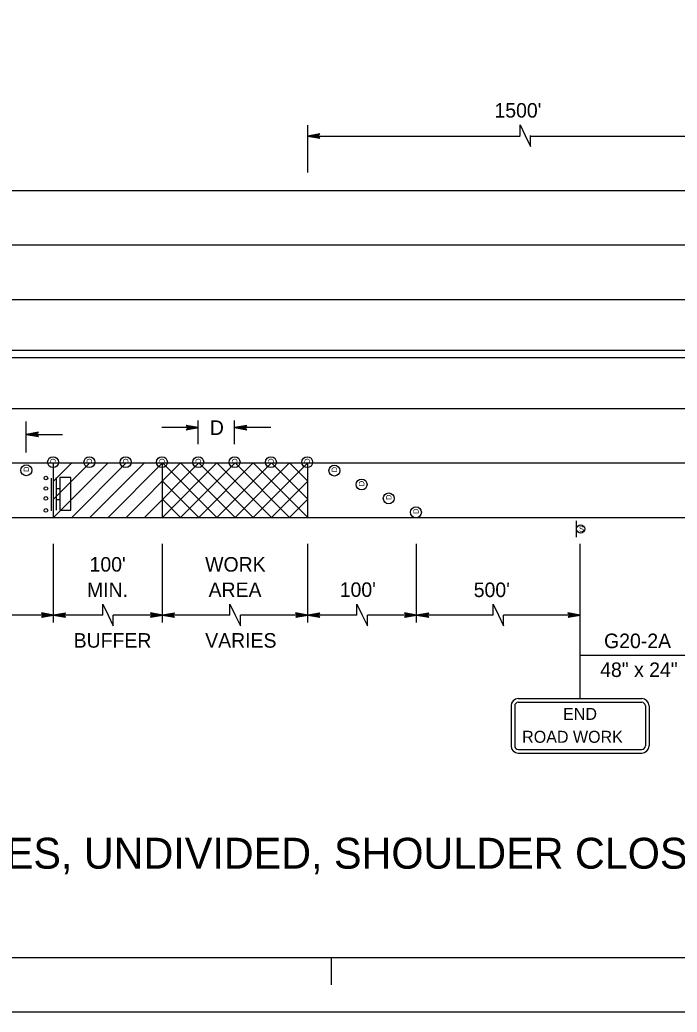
# Model space of a CAD drawing. Extents: x 499945 to 500993, y 499985 to 500645.
# Drawn here: x 500379.2 to 500560.1, y 499985 to 500258 of the extents above; entities that cross this region are included whole.
import ezdxf

# ---------------------------------------------------------------- set-up
doc = ezdxf.new("R2010")
doc.units = 0
for name, color, linetype in [('1', 7, 'Continuous'), ('24', 7, 'Continuous'), ('41', 7, 'Continuous'), ('5', 7, 'Continuous'), ('56', 7, 'Continuous'), ('60', 7, 'Continuous')]:
    doc.layers.add(name, color=color, linetype=linetype)

msp = doc.modelspace()

# ---------------------------------------------------------------- linework, layer by layer
at = {"layer": '1'}
for p, q in [((500458.47, 500216.06), (500458.47, 500229.04)), ((500516.91, 500226.17), (500516.91, 500229.16)), ((500516.91, 500229.16), (500518.35, 500226.17)), ((500458.47, 500226.05), (500516.91, 500226.05)), ((500518.35, 500226.17), (500519.79, 500223.17)), ((500519.79, 500223.17), (500519.79, 500226.17)), ((500519.79, 500226.05), (500580.38, 500226.05)), ((500068.45, 500211.07), (500658.44, 500211.07)), ((500068.45, 500196.08), (500658.44, 500196.08)), ((500068.45, 500181.09), (500658.44, 500181.09)), ((500068.45, 500167.1), (500658.44, 500167.1)), ((500068.45, 500165.1), (500658.44, 500165.1)), ((500068.45, 500151.11), (500658.44, 500151.11)), ((500381.03, 500139.03), (500381.03, 500147.49)), ((500381.03, 500143.97), (500391.02, 500143.97)), ((500068.45, 500136.12), (500658.44, 500136.12)), ((500388.53, 500121.13), (500388.53, 500136.12)), ((500388.53, 500121.13), (500403.52, 500136.12)), ((500388.53, 500126.13), (500398.52, 500136.12)), ((500388.53, 500131.13), (500393.52, 500136.12)), ((500393.52, 500121.13), (500408.51, 500136.12)), ((500398.52, 500121.13), (500413.51, 500136.12)), ((500403.52, 500121.13), (500418.5, 500136.12)), ((500408.51, 500121.13), (500423.5, 500136.12)), ((500413.51, 500121.13), (500428.5, 500136.12)), ((500418.5, 500121.13), (500418.5, 500136.12)), ((500418.5, 500121.13), (500433.49, 500136.12)), ((500433.49, 500121.13), (500418.5, 500136.12)), ((500423.5, 500121.13), (500438.49, 500136.12)), ((500438.49, 500121.13), (500423.5, 500136.12)), ((500428.5, 500121.13), (500443.49, 500136.12)), ((500443.49, 500121.13), (500428.5, 500136.12)), ((500433.49, 500121.13), (500448.48, 500136.12)), ((500448.48, 500121.13), (500433.49, 500136.12)), ((500438.49, 500121.13), (500453.48, 500136.12)), ((500453.48, 500121.13), (500438.49, 500136.12)), ((500443.49, 500121.13), (500458.47, 500136.12)), ((500458.47, 500121.13), (500443.49, 500136.12)), ((500458.47, 500126.13), (500448.48, 500136.12)), ((500458.47, 500131.13), (500453.48, 500136.12)), ((500458.47, 500121.13), (500458.47, 500136.12)), ((500387.86, 500131.97), (500387.86, 500122.97)), ((500389.26, 500132.08), (500389.26, 500123.09)), ((500428.5, 500121.13), (500418.5, 500131.13)), ((500448.48, 500121.13), (500458.47, 500131.13)), ((500389.26, 500129.08), (500390.26, 500129.08)), ((500389.26, 500126.08), (500390.26, 500126.08)), ((500423.5, 500121.13), (500418.5, 500126.13)), ((500453.48, 500121.13), (500458.47, 500126.13)), ((500068.45, 500121.13), (500658.44, 500121.13)), ((500388.53, 500092.25), (500388.53, 500113.87)), ((500418.5, 500092.25), (500418.5, 500113.87)), ((500458.47, 500092.25), (500458.47, 500113.87)), ((500488.45, 500092.25), (500488.45, 500113.87)), ((500533.42, 500071.26), (500533.42, 500113.87)), ((500402.07, 500094.24), (500402.07, 500097.24)), ((500402.07, 500097.24), (500403.52, 500094.24)), ((500437.05, 500094.24), (500437.05, 500097.24)), ((500437.05, 500097.24), (500438.49, 500094.24)), ((500472.02, 500094.24), (500472.02, 500097.24)), ((500472.02, 500097.24), (500473.46, 500094.24)), ((500509.49, 500094.24), (500509.49, 500097.24)), ((500509.49, 500097.24), (500510.93, 500094.24)), ((500388.53, 500094.24), (500375.18, 500094.24)), ((500402.07, 500094.24), (500388.53, 500094.24)), ((500403.52, 500094.24), (500404.96, 500091.25)), ((500418.5, 500094.24), (500404.96, 500094.24)), ((500404.96, 500091.25), (500404.96, 500094.24)), ((500437.05, 500094.24), (500418.5, 500094.24)), ((500438.49, 500094.24), (500439.93, 500091.25)), ((500458.47, 500094.24), (500439.93, 500094.24)), ((500439.93, 500091.25), (500439.93, 500094.24)), ((500472.02, 500094.24), (500458.47, 500094.24)), ((500473.46, 500094.24), (500474.9, 500091.25)), ((500488.45, 500094.24), (500474.9, 500094.24)), ((500474.9, 500091.25), (500474.9, 500094.24)), ((500509.49, 500094.24), (500488.45, 500094.24)), ((500510.93, 500094.24), (500512.38, 500091.25)), ((500533.42, 500094.24), (500512.38, 500094.24)), ((500512.38, 500091.25), (500512.38, 500094.24)), ((500533.42, 500083.19), (500565.92, 500083.19)), ((500000, 500000), (500990, 500000)), ((500465, 499992.5), (500465, 500000)), ((500993, 499985), (499944.83, 499985))]:
    msp.add_line(p, q, dxfattribs=at)
at = {"layer": '24'}
for points in [[(500458.47, 500226.05), (500461.8, 500225.47), (500461, 500226.05), (500461.78, 500226.63), (500458.47, 500226.05), (500458.69, 500226.06), (500461.7, 500225.51), (500460.94, 500226.06), (500461.65, 500226.59), (500458.81, 500226.07), (500458.92, 500226.05), (500461.5, 500225.6), (500460.92, 500226.06), (500461.52, 500226.51), (500458.98, 500226.05), (500459.09, 500226.07), (500461.34, 500225.66), (500460.9, 500226.05), (500461.35, 500226.46), (500459.41, 500226.07), (500459.59, 500226.07), (500461.17, 500225.75), (500460.87, 500226.04), (500461.2, 500226.38), (500459.63, 500226.05), (500459.8, 500226.04), (500460.99, 500225.84), (500460.76, 500226.07), (500461.01, 500226.3), (500459.97, 500226.05), (500460.14, 500226.04), (500460.85, 500225.9), (500460.73, 500226.06), (500460.92, 500226.24), (500460.22, 500226.05), (500460.69, 500225.94), (500460.62, 500226.07), (500460.82, 500226.2), (500460.34, 500226.07), (500460.64, 500225.99), (500460.52, 500226.1), (500460.66, 500226.16), (500460.52, 500226.06), (500460.59, 500226.04)], [(500428.36, 500145.82), (500425.01, 500146.41), (500425.81, 500145.82), (500425.02, 500145.24), (500428.36, 500145.82), (500428.13, 500145.82), (500425.1, 500146.37), (500425.87, 500145.82), (500425.16, 500145.29), (500428.01, 500145.81), (500427.9, 500145.82), (500425.3, 500146.28), (500425.89, 500145.82), (500425.29, 500145.36), (500427.85, 500145.82), (500427.74, 500145.81), (500425.47, 500146.22), (500425.91, 500145.82), (500425.46, 500145.41), (500427.42, 500145.81), (500427.23, 500145.81), (500425.64, 500146.13), (500425.95, 500145.83), (500425.61, 500145.5), (500427.19, 500145.82), (500427.01, 500145.83), (500425.82, 500146.04), (500426.05, 500145.81), (500425.8, 500145.58), (500426.85, 500145.82), (500426.68, 500145.84), (500425.96, 500145.98), (500426.08, 500145.82), (500425.89, 500145.64), (500426.59, 500145.82), (500426.12, 500145.93), (500426.19, 500145.81), (500425.99, 500145.68), (500426.48, 500145.81), (500426.17, 500145.88), (500426.3, 500145.78), (500426.15, 500145.72), (500426.3, 500145.82), (500426.22, 500145.83)], [(500438.35, 500145.82), (500441.7, 500145.23), (500440.9, 500145.82), (500441.68, 500146.41), (500438.35, 500145.82), (500438.57, 500145.83), (500441.6, 500145.27), (500440.83, 500145.83), (500441.55, 500146.36), (500438.69, 500145.84), (500438.8, 500145.82), (500441.4, 500145.36), (500440.82, 500145.83), (500441.42, 500146.28), (500438.85, 500145.82), (500438.96, 500145.84), (500441.24, 500145.43), (500440.79, 500145.82), (500441.25, 500146.23), (500439.29, 500145.84), (500439.48, 500145.84), (500441.07, 500145.51), (500440.76, 500145.81), (500441.09, 500146.15), (500439.51, 500145.82), (500439.69, 500145.81), (500440.89, 500145.61), (500440.66, 500145.84), (500440.9, 500146.07), (500439.85, 500145.82), (500440.02, 500145.81), (500440.74, 500145.67), (500440.62, 500145.83), (500440.82, 500146.01), (500440.11, 500145.82), (500440.58, 500145.71), (500440.51, 500145.84), (500440.72, 500145.97), (500440.23, 500145.84), (500440.54, 500145.76), (500440.41, 500145.86), (500440.55, 500145.92), (500440.41, 500145.83), (500440.48, 500145.81)], [(500381.03, 500143.97), (500384.38, 500143.37), (500383.58, 500143.97), (500384.36, 500144.55), (500381.03, 500143.97), (500381.25, 500143.97), (500384.28, 500143.42), (500383.51, 500143.97), (500384.22, 500144.5), (500381.37, 500143.98), (500381.48, 500143.97), (500384.08, 500143.5), (500383.5, 500143.97), (500384.1, 500144.43), (500381.53, 500143.97), (500381.64, 500143.98), (500383.91, 500143.57), (500383.47, 500143.97), (500383.92, 500144.38), (500381.97, 500143.98), (500382.16, 500143.98), (500383.75, 500143.66), (500383.44, 500143.96), (500383.77, 500144.29), (500382.19, 500143.97), (500382.37, 500143.96), (500383.56, 500143.75), (500383.33, 500143.98), (500383.58, 500144.21), (500382.53, 500143.97), (500382.7, 500143.95), (500383.42, 500143.81), (500383.3, 500143.97), (500383.5, 500144.15), (500382.79, 500143.97), (500383.26, 500143.85), (500383.19, 500143.98), (500383.39, 500144.11), (500382.91, 500143.98), (500383.21, 500143.91), (500383.08, 500144.01), (500383.23, 500144.07), (500383.09, 500143.97), (500383.16, 500143.96)], [(500388.53, 500094.24), (500385.2, 500094.83), (500386, 500094.24), (500385.22, 500093.67), (500388.53, 500094.24), (500388.31, 500094.24), (500385.3, 500094.79), (500386.06, 500094.24), (500385.35, 500093.71), (500388.19, 500094.23), (500388.08, 500094.24), (500385.5, 500094.7), (500386.08, 500094.24), (500385.48, 500093.79), (500388.03, 500094.24), (500387.92, 500094.23), (500385.66, 500094.63), (500386.1, 500094.24), (500385.65, 500093.84), (500387.59, 500094.23), (500387.41, 500094.23), (500385.83, 500094.55), (500386.14, 500094.25), (500385.8, 500093.92), (500387.37, 500094.24), (500387.2, 500094.25), (500386.01, 500094.46), (500386.24, 500094.23), (500385.99, 500094), (500387.03, 500094.24), (500386.87, 500094.26), (500386.15, 500094.4), (500386.27, 500094.24), (500386.08, 500094.06), (500386.78, 500094.24), (500386.31, 500094.35), (500386.38, 500094.23), (500386.18, 500094.1), (500386.66, 500094.23), (500386.36, 500094.3), (500386.48, 500094.2), (500386.34, 500094.14), (500386.48, 500094.24), (500386.41, 500094.25)], [(500388.53, 500094.24), (500391.85, 500093.66), (500391.06, 500094.24), (500391.83, 500094.82), (500388.53, 500094.24), (500388.75, 500094.25), (500391.76, 500093.7), (500390.99, 500094.25), (500391.7, 500094.78), (500388.87, 500094.26), (500388.98, 500094.24), (500391.56, 500093.79), (500390.98, 500094.25), (500391.57, 500094.7), (500389.03, 500094.24), (500389.14, 500094.26), (500391.39, 500093.85), (500390.95, 500094.24), (500391.4, 500094.65), (500389.46, 500094.26), (500389.65, 500094.26), (500391.23, 500093.94), (500390.92, 500094.23), (500391.25, 500094.57), (500389.68, 500094.24), (500389.86, 500094.23), (500391.04, 500094.03), (500390.82, 500094.26), (500391.06, 500094.49), (500390.02, 500094.24), (500390.19, 500094.23), (500390.9, 500094.09), (500390.78, 500094.25), (500390.98, 500094.43), (500390.28, 500094.24), (500390.74, 500094.13), (500390.67, 500094.26), (500390.88, 500094.39), (500390.39, 500094.26), (500390.7, 500094.18), (500390.57, 500094.29), (500390.72, 500094.35), (500390.57, 500094.25), (500390.65, 500094.23)], [(500418.5, 500094.24), (500415.18, 500094.83), (500415.97, 500094.24), (500415.2, 500093.67), (500418.5, 500094.24), (500418.28, 500094.24), (500415.27, 500094.79), (500416.04, 500094.24), (500415.33, 500093.71), (500418.16, 500094.23), (500418.05, 500094.24), (500415.48, 500094.7), (500416.05, 500094.24), (500415.46, 500093.79), (500418, 500094.24), (500417.89, 500094.23), (500415.64, 500094.63), (500416.08, 500094.24), (500415.63, 500093.84), (500417.57, 500094.23), (500417.38, 500094.23), (500415.81, 500094.55), (500416.11, 500094.25), (500415.78, 500093.92), (500417.35, 500094.24), (500417.17, 500094.25), (500415.99, 500094.46), (500416.21, 500094.23), (500415.97, 500094), (500417.01, 500094.24), (500416.84, 500094.26), (500416.13, 500094.4), (500416.25, 500094.24), (500416.05, 500094.06), (500416.76, 500094.24), (500416.29, 500094.35), (500416.36, 500094.23), (500416.15, 500094.1), (500416.64, 500094.23), (500416.33, 500094.3), (500416.46, 500094.2), (500416.31, 500094.14), (500416.46, 500094.24), (500416.38, 500094.25)], [(500418.5, 500094.24), (500421.83, 500093.66), (500421.03, 500094.24), (500421.81, 500094.82), (500418.5, 500094.24), (500418.73, 500094.25), (500421.73, 500093.7), (500420.97, 500094.25), (500421.68, 500094.78), (500418.84, 500094.26), (500418.95, 500094.24), (500421.53, 500093.79), (500420.95, 500094.25), (500421.55, 500094.7), (500419.01, 500094.24), (500419.12, 500094.26), (500421.37, 500093.85), (500420.93, 500094.24), (500421.38, 500094.65), (500419.44, 500094.26), (500419.62, 500094.26), (500421.2, 500093.94), (500420.9, 500094.23), (500421.23, 500094.57), (500419.66, 500094.24), (500419.84, 500094.23), (500421.02, 500094.03), (500420.79, 500094.26), (500421.04, 500094.49), (500420, 500094.24), (500420.17, 500094.23), (500420.88, 500094.09), (500420.76, 500094.25), (500420.96, 500094.43), (500420.25, 500094.24), (500420.72, 500094.13), (500420.65, 500094.26), (500420.85, 500094.39), (500420.37, 500094.26), (500420.67, 500094.18), (500420.55, 500094.29), (500420.69, 500094.35), (500420.55, 500094.25), (500420.62, 500094.23)], [(500458.47, 500094.24), (500455.15, 500094.83), (500455.94, 500094.24), (500455.17, 500093.67), (500458.47, 500094.24), (500458.25, 500094.24), (500455.24, 500094.79), (500456.01, 500094.24), (500455.3, 500093.71), (500458.13, 500094.23), (500458.02, 500094.24), (500455.44, 500094.7), (500456.02, 500094.24), (500455.43, 500093.79), (500457.97, 500094.24), (500457.86, 500094.23), (500455.61, 500094.63), (500456.05, 500094.24), (500455.6, 500093.84), (500457.54, 500094.23), (500457.35, 500094.23), (500455.78, 500094.55), (500456.08, 500094.25), (500455.75, 500093.92), (500457.32, 500094.24), (500457.14, 500094.25), (500455.96, 500094.46), (500456.18, 500094.23), (500455.94, 500094), (500456.98, 500094.24), (500456.81, 500094.26), (500456.1, 500094.4), (500456.22, 500094.24), (500456.02, 500094.06), (500456.73, 500094.24), (500456.26, 500094.35), (500456.33, 500094.23), (500456.12, 500094.1), (500456.61, 500094.23), (500456.3, 500094.3), (500456.43, 500094.2), (500456.28, 500094.14), (500456.43, 500094.24), (500456.35, 500094.25)], [(500458.47, 500094.24), (500461.8, 500093.66), (500461, 500094.24), (500461.78, 500094.82), (500458.47, 500094.24), (500458.69, 500094.25), (500461.7, 500093.7), (500460.94, 500094.25), (500461.65, 500094.78), (500458.81, 500094.26), (500458.92, 500094.24), (500461.5, 500093.79), (500460.92, 500094.25), (500461.52, 500094.7), (500458.98, 500094.24), (500459.09, 500094.26), (500461.34, 500093.85), (500460.9, 500094.24), (500461.35, 500094.65), (500459.41, 500094.26), (500459.59, 500094.26), (500461.17, 500093.94), (500460.87, 500094.23), (500461.2, 500094.57), (500459.63, 500094.24), (500459.8, 500094.23), (500460.99, 500094.03), (500460.76, 500094.26), (500461.01, 500094.49), (500459.97, 500094.24), (500460.14, 500094.23), (500460.85, 500094.09), (500460.73, 500094.25), (500460.92, 500094.43), (500460.22, 500094.24), (500460.69, 500094.13), (500460.62, 500094.26), (500460.82, 500094.39), (500460.34, 500094.26), (500460.64, 500094.18), (500460.52, 500094.29), (500460.66, 500094.35), (500460.52, 500094.25), (500460.59, 500094.23)], [(500488.45, 500094.24), (500485.13, 500094.83), (500485.92, 500094.24), (500485.14, 500093.67), (500488.45, 500094.24), (500488.23, 500094.24), (500485.22, 500094.79), (500485.98, 500094.24), (500485.28, 500093.71), (500488.11, 500094.23), (500488, 500094.24), (500485.42, 500094.7), (500486, 500094.24), (500485.41, 500093.79), (500487.95, 500094.24), (500487.84, 500094.23), (500485.59, 500094.63), (500486.02, 500094.24), (500485.58, 500093.84), (500487.52, 500094.23), (500487.33, 500094.23), (500485.75, 500094.55), (500486.06, 500094.25), (500485.73, 500093.92), (500487.3, 500094.24), (500487.12, 500094.25), (500485.93, 500094.46), (500486.16, 500094.23), (500485.91, 500094), (500486.96, 500094.24), (500486.79, 500094.26), (500486.08, 500094.4), (500486.19, 500094.24), (500486, 500094.06), (500486.7, 500094.24), (500486.24, 500094.35), (500486.3, 500094.23), (500486.1, 500094.1), (500486.59, 500094.23), (500486.28, 500094.3), (500486.41, 500094.2), (500486.26, 500094.14), (500486.41, 500094.24), (500486.33, 500094.25)], [(500488.45, 500094.24), (500491.77, 500093.66), (500490.98, 500094.24), (500491.76, 500094.82), (500488.45, 500094.24), (500488.67, 500094.25), (500491.68, 500093.7), (500490.92, 500094.25), (500491.62, 500094.78), (500488.79, 500094.26), (500488.9, 500094.24), (500491.48, 500093.79), (500490.9, 500094.25), (500491.5, 500094.7), (500488.95, 500094.24), (500489.06, 500094.26), (500491.32, 500093.85), (500490.88, 500094.24), (500491.33, 500094.65), (500489.38, 500094.26), (500489.57, 500094.26), (500491.15, 500093.94), (500490.84, 500094.23), (500491.17, 500094.57), (500489.6, 500094.24), (500489.78, 500094.23), (500490.97, 500094.03), (500490.74, 500094.26), (500490.99, 500094.49), (500489.94, 500094.24), (500490.11, 500094.23), (500490.82, 500094.09), (500490.71, 500094.25), (500490.9, 500094.43), (500490.2, 500094.24), (500490.66, 500094.13), (500490.6, 500094.26), (500490.8, 500094.39), (500490.32, 500094.26), (500490.62, 500094.18), (500490.49, 500094.29), (500490.64, 500094.35), (500490.49, 500094.25), (500490.57, 500094.23)], [(500533.42, 500094.24), (500530.09, 500094.83), (500530.89, 500094.24), (500530.11, 500093.67), (500533.42, 500094.24), (500533.2, 500094.24), (500530.19, 500094.79), (500530.95, 500094.24), (500530.24, 500093.71), (500533.08, 500094.23), (500532.97, 500094.24), (500530.39, 500094.7), (500530.97, 500094.24), (500530.37, 500093.79), (500532.92, 500094.24), (500532.81, 500094.23), (500530.55, 500094.63), (500530.99, 500094.24), (500530.54, 500093.84), (500532.48, 500094.23), (500532.3, 500094.23), (500530.72, 500094.55), (500531.03, 500094.25), (500530.69, 500093.92), (500532.26, 500094.24), (500532.09, 500094.25), (500530.9, 500094.46), (500531.13, 500094.23), (500530.88, 500094), (500531.92, 500094.24), (500531.75, 500094.26), (500531.04, 500094.4), (500531.16, 500094.24), (500530.97, 500094.06), (500531.67, 500094.24), (500531.2, 500094.35), (500531.27, 500094.23), (500531.07, 500094.1), (500531.55, 500094.23), (500531.25, 500094.3), (500531.37, 500094.2), (500531.23, 500094.14), (500531.37, 500094.24), (500531.3, 500094.25)]]:
    msp.add_lwpolyline(points, dxfattribs=at)
at = {"layer": '41'}
msp.add_lwpolyline([(499944.83, 500645), (500993, 500645), (500993, 499985), (499944.83, 499985)], close=True, dxfattribs=at)
at = {"layer": '5'}
for p, q in [((500428.36, 500141.24), (500428.36, 500147.82)), ((500438.35, 500141.24), (500438.35, 500147.82)), ((500428.36, 500145.82), (500418.36, 500145.82)), ((500448.34, 500145.82), (500438.35, 500145.82))]:
    msp.add_line(p, q, dxfattribs=at)
at = {"layer": '56'}
for p, q in [((500532.46, 500115.7), (500532.46, 500120.2)), ((500516.43, 500071.26), (500550.4, 500071.26)), ((500514.43, 500069.26), (500514.43, 500058.27)), ((500515.43, 500069.26), (500515.43, 500058.27)), ((500516.43, 500070.26), (500550.4, 500070.26)), ((500551.4, 500069.26), (500551.4, 500058.27)), ((500552.4, 500069.26), (500552.4, 500058.27)), ((500516.43, 500057.27), (500550.4, 500057.27)), ((500516.43, 500056.27), (500550.4, 500056.27))]:
    msp.add_line(p, q, dxfattribs=at)
msp.add_circle((500533.58, 500117.95), 1.12, dxfattribs=at)
for centre, radius, start, end in [((500516.43, 500069.26), 2, 90, 180), ((500550.4, 500069.26), 2, 0, 90), ((500516.43, 500069.26), 0.999, 90, 180), ((500550.4, 500069.26), 0.999, 0, 90), ((500516.43, 500058.27), 2, 180, 270), ((500516.43, 500058.27), 0.999, 180, 270), ((500550.4, 500058.27), 2, 270, 0), ((500550.4, 500058.27), 0.999, 270, 0)]:
    msp.add_arc(centre, radius, start, end, dxfattribs=at)
for centre in [(500388.39, 500136.33), (500398.38, 500136.33), (500408.37, 500136.33), (500418.36, 500136.33), (500428.36, 500136.33), (500438.35, 500136.33), (500448.34, 500136.33), (500458.33, 500136.33), (500381.03, 500134.1), (500465.81, 500134), (500473.29, 500130.18), (500480.77, 500126.35), (500488.25, 500122.53)]:
    msp.add_ellipse(centre, major_axis=(0, 1.5), ratio=0.999998, dxfattribs=at)
at = {"layer": '60'}
for p, q in [((500389.26, 500132.08), (500389.26, 500132.08)), ((500389.53, 500132.13), (500389.53, 500132.13)), ((500533.42, 500071.26), (500533.42, 500071.26)), ((500533.42, 500056.27), (500533.42, 500056.27))]:
    msp.add_line(p, q, dxfattribs=at)
msp.add_lwpolyline([(500390.26, 500132.08), (500390.26, 500123.09), (500393.26, 500123.09), (500393.26, 500132.08)], close=True, dxfattribs=at)
for centre, radius in [((500386.42, 500131.97), 0.5), ((500386.41, 500129.08), 0.5), ((500386.42, 500126.35), 0.5), ((500386.42, 500123.06), 0.5), ((500533.58, 500117.95), 1.12)]:
    msp.add_circle(centre, radius, dxfattribs=at)
for centre in [(500388.39, 500136.33), (500398.38, 500136.33), (500408.37, 500136.33), (500418.36, 500136.33), (500428.36, 500136.33), (500438.35, 500136.33), (500448.34, 500136.33), (500458.33, 500136.33), (500381.03, 500134.1), (500465.81, 500134), (500473.29, 500130.18), (500480.77, 500126.35), (500488.25, 500122.53)]:
    msp.add_ellipse(centre, major_axis=(0, 1.5), ratio=0.999998, dxfattribs=at)

# ---------------------------------------------------------------- texts
at = {"layer": '1'}
for s, p in [("1500'", (500509.86, 500231.13)), ('D', (500431.54, 500143.82)), ("100'", (500398.44, 500106.21)), ('WORK', (500430.25, 500106.21)), ('MIN.', (500397.73, 500099.21)), ('AREA', (500431.19, 500099.21)), ("100'", (500467.28, 500099.25)), ("500'", (500504.16, 500099.21)), ('BUFFER', (500394.06, 500085.28)), ('VARIES', (500430.26, 500085.28)), ('G20-2A', (500540.03, 500085.16)), ('48" x 24" ', (500538.95, 500077.22))]:
    msp.add_text(s, height=4, dxfattribs=at).set_placement(p)
at = {"layer": '5'}
msp.add_text('4 LANES, UNDIVIDED, SHOULDER CLOSING', height=8.5, dxfattribs=at).set_placement((500343.8, 500024.48))
at = {"layer": '56'}
for p in [(500389.14, 500135.87), (500399.13, 500135.87), (500409.12, 500135.87), (500419.11, 500135.87), (500429.1, 500135.87), (500439.1, 500135.87), (500449.09, 500135.87), (500459.08, 500135.87), (500381.78, 500133.64), (500466.56, 500133.54), (500474.04, 500129.72), (500481.52, 500125.89), (500489, 500122.07)]:
    msp.add_text('D', height=1.5, rotation=90, dxfattribs=at).set_placement(p)
for s, height, p in [('S', 1.5, (500533.12, 500117.2)), ('END', 3.3, (500528.76, 500065.41)), ('ROAD WORK', 3.3, (500517.49, 500059.11))]:
    msp.add_text(s, height=height, dxfattribs=at).set_placement(p)

doc.saveas('drawing.dxf')
